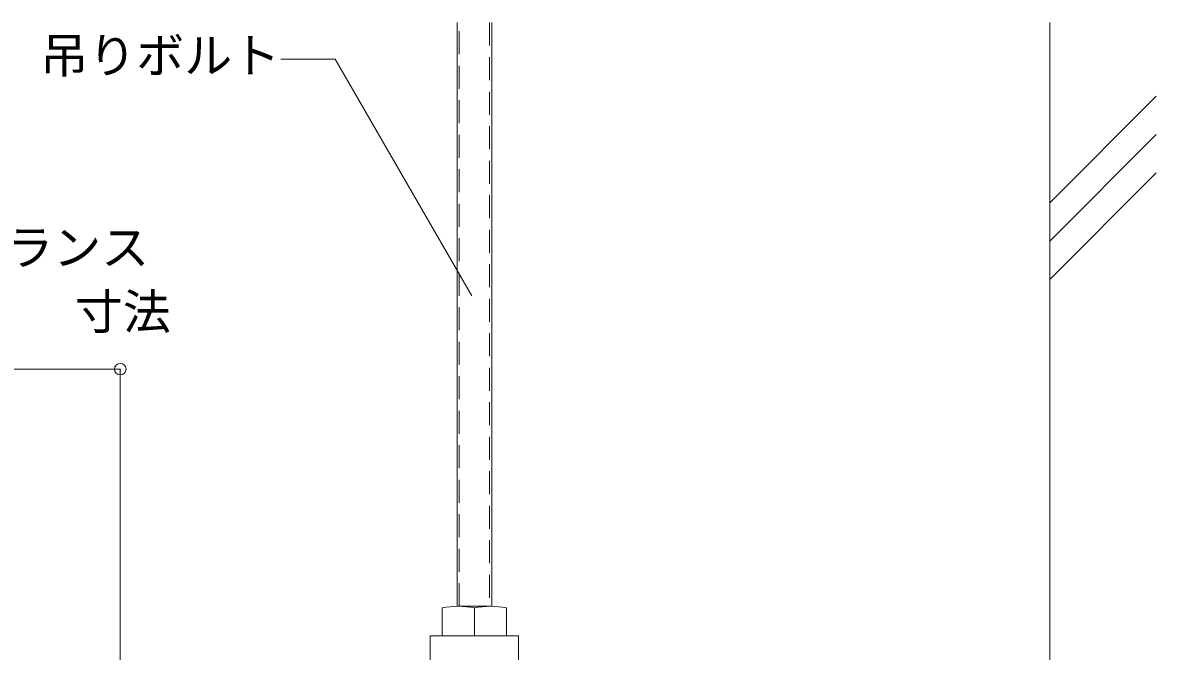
# Model space of a CAD drawing. Units: millimetres on the paper, with parts at other scales. Extents: x -195 to 195, y -140 to 138.
# Drawn here: x -136 to -76.9, y -53.3 to -20.5 of the extents above; entities that cross this region are included whole.
import ezdxf
from ezdxf.enums import TextEntityAlignment as Align

# ---------------------------------------------------------------- set-up
doc = ezdxf.new("R2010")
doc.units = ezdxf.units.MM
doc.header["$PDMODE"] = 32
doc.header["$PDSIZE"] = 0.6
doc.linetypes.add('DASHED1', pattern=[1.8, 1.2, -0.6])
for name, color, linetype, lineweight in [('3-1_吊り材', 7, 'Continuous', 18), ('3-5_寸法', 4, 'Continuous', 9), ('3-6_文字', 7, 'Continuous', 18), ('3-8_隠線', 4, 'DASHED1', 9), ('3-9_躯体他', 4, 'Continuous', 9)]:
    doc.layers.add(name, color=color, linetype=linetype, lineweight=lineweight)
doc.styles.add('ＭＳ ゴシック', font='')
doc.styles.get('ＭＳ ゴシック').set_extended_font_data('MS Gothic')

msp = doc.modelspace()

# ---------------------------------------------------------------- linework, layer by layer
at = {"layer": '3-1_吊り材'}
for p, q in [((-113.398, -50.978), (-113.398, -20.533)), ((-111.598, -20.533), (-111.598, -50.978)), ((-114.179, -51.057), (-114.179, -52.517)), ((-111.658, -50.977), (-113.339, -50.977)), ((-112.498, -51.057), (-112.498, -52.517)), ((-110.818, -51.057), (-110.818, -52.517)), ((-114.798, -52.517), (-110.198, -52.517)), ((-114.798, -61.736), (-114.798, -52.517)), ((-110.198, -52.517), (-110.198, -61.736))]:
    msp.add_line(p, q, dxfattribs=at)
for centre in [(-113.339, -55.428), (-111.658, -55.428)]:
    msp.add_arc(centre, 4.45, 79.1199, 100.88008, dxfattribs=at)
at = {"layer": '3-5_寸法'}
for p, q in [((-140.961, -38.61), (-130.961, -38.61)), ((-130.961, -38.61), (-130.961, -61.269))]:
    msp.add_line(p, q, dxfattribs=at)
at = {"layer": '3-5_寸法', "color": 7}
msp.add_point((-130.961, -38.61), dxfattribs=at)
at = {"layer": '3-6_文字'}
msp.add_lwpolyline([(-122.584, -22.433), (-119.764, -22.433), (-112.634, -34.784)], dxfattribs=at)
at = {"layer": '3-8_隠線'}
for p, q in [((-113.286, -50.977), (-113.286, -20.533)), ((-111.711, -20.533), (-111.711, -50.977))]:
    msp.add_line(p, q, dxfattribs=at)
at = {"layer": '3-9_躯体他'}
for p, q in [((-82.498, -20.533), (-82.498, -84.025)), ((-82.498, -29.926), (-76.947, -24.374)), ((-82.498, -31.926), (-76.947, -26.374)), ((-82.498, -33.926), (-76.947, -28.374))]:
    msp.add_line(p, q, dxfattribs=at)

# ---------------------------------------------------------------- texts
at = {"layer": '3-5_寸法', "style": 'ＭＳ ゴシック'}
for s, p in [('クリアランス', (-144.456, -33.724)), ('寸法', (-133.324, -37.074))]:
    msp.add_text(s, height=1.833, dxfattribs=at).set_placement(p, align=Align.BOTTOM_LEFT)
at = {"layer": '3-6_文字', "style": 'ＭＳ ゴシック'}
msp.add_text('吊りボルト', height=1.833, dxfattribs=at).set_placement((-135.127, -23.708), align=Align.BOTTOM_LEFT)

doc.saveas('drawing.dxf')
